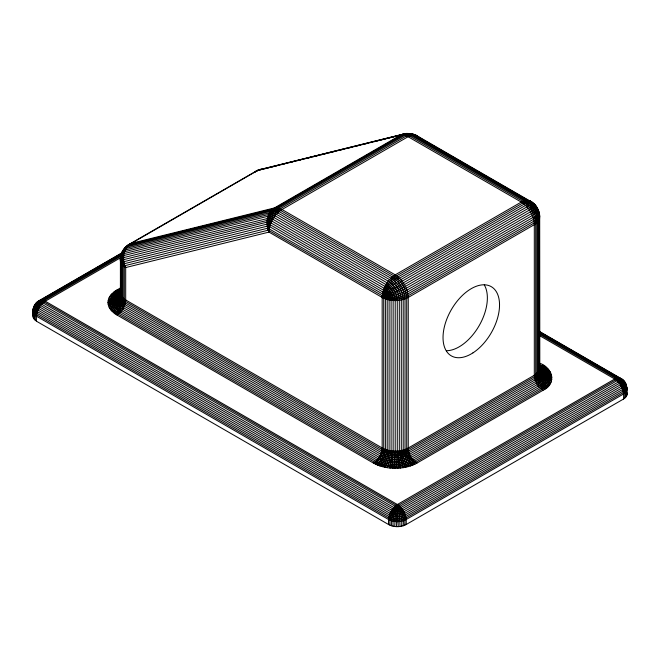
<?xml version="1.0" encoding="UTF-8"?>
<svg xmlns="http://www.w3.org/2000/svg" width="660" height="660" viewBox="0 0 660 660"><rect width="100%" height="100%" fill="white"/><g stroke="black" fill="none" stroke-linecap="round" stroke-linejoin="round"><path stroke-width="0.99" d="M122.43 252.541L38.692 300.886C32.513 304.837 29.609 316.915 36.572 321.288L388.682 524.584C394.003 527.373 400.76 527.373 406.073 524.584L623.428 399.094C625.705 397.881 627.784 395.249 626.753 392.568M406.073 524.584C407.072 516.978 404.077 508.629 397.378 504.504L45.268 301.216C37.092 295.853 27.852 311.916 36.572 316.272L388.682 519.568C394.003 522.357 400.76 522.357 406.073 519.568L623.428 394.078C629.962 390.778 626.274 381.612 621.308 378.691L539.294 331.337M538.535 212.083L537.817 209.641L538.189 209.888C540.837 214.995 540.16 222.131 534.311 224.664L408.251 297.445C400.282 301.637 390.134 301.637 382.165 297.445L268.975 232.097L125.689 267.548C120.07 265.551 117.868 255.948 124.146 253.588L269.437 218.031L272.795 219.244L385.984 284.592C391.372 287.991 394.96 294.203 395.208 300.564L395.208 451.151L394.515 452.644L394.119 467.164L395.208 468.295C402.707 468.245 410.355 466.802 416.938 463.097L543.007 390.308C557.122 384.07 552.535 367.183 539.443 363.157M550.968 382.354C545.086 381.447 538.824 376.513 539.253 370.095L539.253 219.499C538.956 211.885 534.658 204.443 528.214 200.376L415.016 135.028L411.007 133.584L406.527 133.411L257.524 170.296L128.865 244.48C123.956 247.533 120.681 253.027 120.351 258.794M550.077 379.533L551.892 379.31C545.96 377.66 538.857 373.783 539.599 366.531C538.601 372.941 543.881 378.65 550.077 379.533L551.545 380.845C545.482 380.762 538.824 375.391 539.599 368.915L539.599 215.944L539.715 367.719C540.532 371.605 537.587 374.987 534.402 376.728L408.334 449.518C400.323 453.742 390.093 453.742 382.074 449.518L125.598 301.438C121.927 299.566 119.138 295.465 120.4 291.233C120.763 298.072 113.743 301.504 107.984 302.47C108.05 308.047 112.431 312.411 116.993 315.018L373.469 463.097C380.061 466.802 387.709 468.245 395.208 468.295L396.289 467.164L402.707 466.612L408.754 465.242L415.701 462.281L541.769 389.491C553.781 384.821 551.702 368.321 539.987 364.798M416.938 463.097C411.865 459.888 408.49 454.031 408.251 448.033L408.251 297.445C407.897 288.453 402.823 279.659 395.208 274.857L282.018 209.509L277.274 207.801L274.436 207.933L131.15 243.391C123.131 248.275 121.951 259.594 125.689 267.548C121.605 263.95 117.711 254.282 124.666 251.716L267.96 216.257L270.179 216.15L273.884 217.486L387.073 282.835C393.03 286.588 396.998 293.469 397.27 300.498L397.27 451.085L398.45 467.074L397.889 468.229L396.289 467.164L394.119 467.164L392.527 468.229L391.957 467.074L393.145 451.085L393.145 300.498C392.923 294.888 389.755 289.41 385.011 286.415L271.821 221.067L268.859 220.003L123.808 255.535C117.843 257.697 121.489 265.419 125.689 267.548C121.325 261.146 120.392 249.257 128.436 245.487L271.722 210.029L274.486 209.896L279.114 211.563L392.304 276.911C399.729 281.589 404.679 290.161 405.017 298.93L405.017 449.526L406.618 457.561L410.627 464.615L410.578 465.919L408.754 465.242L406.461 461.249L403.21 450.103L403.21 299.508C402.88 291.019 398.087 282.719 390.901 278.19L277.703 212.842L273.232 211.225L270.55 211.357L127.264 246.815C119.427 250.272 118.33 262.697 125.689 267.548L125.689 299.962C125.441 305.959 122.067 311.809 116.993 315.018M109.032 307.065C114.914 306.149 121.176 301.224 120.747 294.797L120.796 261.467L121.514 259.165L123.007 257.779L267.671 221.991L270.971 222.931L384.161 288.28C388.212 290.837 390.918 295.515 391.099 300.3L391.099 450.887C392.774 456.423 390.209 462.404 389.87 468.022L391.957 467.074L394.119 467.164M373.469 463.097C378.543 459.888 381.925 454.031 382.165 448.033L382.165 297.445C382.519 288.453 387.593 279.659 395.208 274.857L521.276 202.075C524.617 199.947 529.345 199.477 532.381 202.438L530.491 201.16M120.4 261.212C119.864 253.877 124.22 246.155 131.15 243.391M120.747 257.656L120.821 256.187M120.285 260.024L120.4 258.827L120.4 293.617C120.252 299.648 113.941 304.73 108.108 304.012C113.957 302.272 121.217 298.65 120.4 291.233L120.277 292.661M539.831 369.55L539.599 368.915L537.892 372.339L534.311 375.251L408.251 448.033C403.07 450.904 396.916 451.588 391.099 450.887C389.458 456.274 389.846 462.429 387.255 467.684M33.247 312.766C33.429 306.504 39.41 301.917 45.268 301.216L120.095 258.01M33.742 308.773L33.858 307.37M33.247 317.782L33.371 308.327M120.169 293.461L120.285 292.429L121.316 295.944L124.311 299.071C123.04 304.326 120.343 309.581 115.401 312.304L115.178 313.879C120.631 311.545 125.136 305.077 124.311 299.071L124.311 266.665L124.781 265.691L268.356 230.167L382.247 295.713L383.707 298.246L383.707 448.833C385.135 454.88 380.548 460.342 377.578 465.085L379.78 464.615L382.387 460.73L384.359 455.903L385.39 449.526L385.39 298.93L384.541 296.076L382.816 294.113L267.919 228.162L124.055 263.761L123.115 265.683L123.115 298.097C122.925 303.707 119.047 308.723 114.18 311.272L112.109 311.338C116.713 308.014 123.049 303.691 122.108 297.049L122.108 264.643L122.587 262.639L123.519 261.781L267.201 226.182L269.701 226.702L382.899 292.05L386.265 295.87L387.205 299.508L387.205 450.103C388.501 455.367 385.993 461.068 383.617 465.787L382.214 466.628L381.661 465.242L374.707 462.281L118.231 314.201C105.633 309.235 108.817 292.273 120.895 288.998M391.099 450.887L387.205 450.103L385.184 458.032L383.229 462.718L381.661 465.242L379.838 465.919L379.78 464.615M537.892 372.339C538.906 377.71 542.66 382.445 547.841 384.351L550.159 383.831C544.5 382.107 538.84 377.586 538.684 371.242L538.684 220.654C538.362 212.545 533.791 204.625 526.928 200.302L413.737 134.945C411.056 132.924 407.55 133.782 404.877 135.333L278.809 208.123C270.979 213.023 267.424 223.187 268.975 232.097C265.889 223.732 267.828 212.668 275.806 207.735L401.874 134.953C404.654 132.924 408.243 133.774 410.982 135.424L524.172 200.78C531.597 205.458 536.547 214.03 536.885 222.799L536.885 373.387C537.075 379.005 540.952 384.021 545.82 386.562L547.891 386.636C543.287 383.303 536.951 378.988 537.892 372.339L537.892 221.752C537.562 213.262 532.768 204.963 525.583 200.434L412.385 135.085C408.804 132.726 404.126 133.163 400.496 135.151L274.436 207.933C266.417 212.817 265.238 224.136 268.975 232.097C269.321 223.096 274.403 214.31 282.018 209.509L408.078 136.727L413.737 134.945L417.301 135.811C413.102 133.493 407.657 132.355 403.334 135.019L277.274 207.801C269.354 212.734 266.615 223.41 268.975 232.097C268.323 223.08 272.671 213.551 280.401 208.692L406.469 135.911L412.286 134.211L416.212 135.316L531.465 201.861L535.326 205.276L536.011 206.11L535.87 207.141L535.45 206.621M538.362 211.274L539.55 214.863L539.599 218.328M529.403 200.665C535.012 204.171 538.741 210.441 539.534 216.967L537.809 220.118L534.229 222.931L408.169 295.713C400.298 299.854 390.489 300.712 382.165 297.445C383.501 288.601 389.152 280.541 396.668 275.798L522.736 203.016C525.327 201.547 528.677 200.335 531.531 201.828L532.315 202.744L528.751 200.689M387.205 450.103L383.707 448.833L380.407 458.023L375.449 464.137L377.99 463.906M109.758 302.989L107.984 302.47C108.001 298.394 110.492 294.789 113.545 292.289L118.107 292.776L120.475 292.24C113.537 296.406 115.681 306.496 122.686 309.276L379.162 457.355C388.954 462.528 401.462 462.528 411.246 457.355L537.314 384.574C544.318 381.785 546.463 371.704 539.525 367.529L541.893 368.065L544.599 367.719L544.822 366.358L539.534 367.092C541.645 371.514 538.676 376.299 534.666 378.287L408.598 451.069C400.43 455.383 389.986 455.383 381.81 451.069L125.334 302.989C121.638 301.108 118.355 296.612 120.433 292.429C117.34 296.868 120.508 302.511 124.897 304.582L381.381 452.661C389.821 457.116 400.595 457.116 409.035 452.661L535.103 379.879C539.492 377.809 542.66 372.166 539.566 367.719C541.01 372.859 546.678 374.88 551.545 374.682L550.077 375.787C545.713 375.606 540.961 373.024 539.88 368.519M121.399 254.941L121.646 253.498M538.296 373.436L538.684 371.242L539.212 371.926M535.689 374.36C536.959 379.624 539.657 384.871 544.599 387.601L544.822 389.169C539.368 386.842 534.864 380.374 535.689 374.36L535.689 223.773C535.342 214.838 530.302 206.093 522.736 201.325L409.538 135.976L406.362 134.599L402.006 134.417M122.108 297.049C121.16 303.204 116.251 307.502 110.872 309.969L113.099 310.183M388.682 524.584C387.692 516.978 390.687 508.629 397.378 504.504L614.732 379.013C621.423 373.923 631.57 387.04 623.081 391.042L405.718 516.533C400.62 519.214 394.135 519.214 389.037 516.533L36.919 313.244C34.361 311.998 32.356 308.674 34.213 306.042M33 310.745L33.247 309.746M33 315.769L33.247 314.762M109.923 304.243L108.454 305.547C114.361 305.481 119.963 300.721 120.747 294.797M540.235 368.511L543.931 369.938L546.901 369.839L547.891 368.89L542.974 368.981L539.434 367.711C545.185 371.992 542.446 380.572 536.44 383.056L410.371 455.837C401.115 460.721 389.293 460.721 380.045 455.837L123.56 307.758C117.554 305.283 114.815 296.695 120.565 292.413L118.33 293.477L115.632 293.683L114.18 293.461L113.545 292.289L115.178 291.06L120.466 291.802C119.873 297.957 113.47 300.514 108.108 300.919L109.758 301.744M539.08 212.883C540.639 216.513 536.745 219.524 533.989 221.125L407.921 293.906C400.15 298.007 390.753 299.656 382.165 297.445C384.541 288.907 390.671 281.589 398.112 276.911L524.172 204.13C527.274 202.125 532.216 200.805 534.608 204.517L536.035 206.555M410.627 464.615L412.838 465.085C409.86 460.342 405.273 454.88 406.709 448.833L406.709 298.246C406.354 289.303 401.313 280.566 393.748 275.798L280.558 210.441L275.839 208.75L273.017 208.882L129.731 244.34C121.679 248.597 121.588 260.37 125.689 267.548C121.679 263.233 118.165 252.797 125.367 249.95L268.661 214.492L271.062 214.376L275.072 215.82L388.27 281.168C394.713 285.236 399.011 292.685 399.308 300.3L399.308 450.887C397.642 456.423 400.207 462.404 400.546 468.022L398.45 467.074M536.266 207.685C536.646 205.194 530.739 209.641 529.403 210.053L401.825 283.726L391.735 290.235L382.165 297.445C390.885 298.477 399.828 296.134 407.517 292.05L533.585 219.268C535.978 217.717 540.169 215.325 538.865 211.893M536.217 375.515L536.885 373.387L537.685 374.162M408.754 465.242L408.193 466.628L406.799 465.787C404.423 461.068 401.915 455.367 403.21 450.103M120.169 294.261L120.4 293.617L120.483 295.853M532.546 202.612C538.015 206.679 542.091 214.417 533.024 217.387L406.956 290.169C399.349 294.261 390.86 297.198 382.165 297.445C385.63 289.377 392.139 282.81 399.514 278.19L525.583 205.408C528.124 204.105 532.29 201.671 534.608 204.517M536.547 207.281L533.824 204.386L528.355 206.052L400.867 279.617C393.517 284.163 386.727 290.045 382.165 297.445L393.195 292.768L403.879 287.281L531.465 213.634C532.496 212.677 539.294 209.789 536.951 208.874M35.45 303.988L34.906 305.159L35.822 304.342M412.417 463.906L414.967 464.137L410.924 459.492L408.507 454.856L407.319 450.062L408.251 448.033M114.18 311.272L113.545 312.65L115.401 312.304M33.495 307.939C35.261 303.278 40.532 300.976 45.268 301.216C38.569 305.332 35.574 313.682 36.572 321.288M120.12 293.221C118.396 297.916 113.017 299.5 108.454 299.384L109.923 300.49M123.907 249.695L127.916 245.355L258.72 169.868L405.232 133.6L411.007 133.584L417.268 136.001M545.82 368.758L546.455 367.579L544.599 367.719M403.887 451.415L405.017 449.526L406.23 450.557M36.308 303.212L37.95 301.603L122.579 252.747M403.161 467.684L401.082 460.746L400.01 452.29L401.296 450.557L401.296 299.97C400.983 291.86 396.412 283.94 389.548 279.617L276.358 214.269L272.085 212.726L269.527 212.85L126.242 248.309C118.957 251.542 121.762 262.49 125.689 267.548M406.799 465.787L405.718 467.222C402.245 462.577 401.668 456.225 401.296 450.557L402.633 451.762M120.788 296.629L121.316 295.944L121.357 262.787L121.943 260.914L123.164 259.776L266.978 224.136L270.262 224.812L383.46 290.169L385.91 292.231L387.882 295.185L389.111 299.97L389.111 450.557C388.748 456.225 388.171 462.577 384.697 467.222L383.617 465.787L381.661 465.242M538.189 209.888L537.562 211.745L532.315 215.498L406.246 288.28L393.797 294.088L382.165 297.445L390.893 289.055L402.146 281.168L528.214 208.387L534.088 205.722L536.011 206.11M396.289 467.164L395.901 452.644L397.27 451.085L398.656 452.471M391.751 452.471L393.145 451.085L394.515 452.644M122.314 298.864L123.115 298.097L123.783 300.226M37.95 301.603L38.692 300.886M127.916 245.355L129.946 243.821M253.984 172.573L257.21 170.61L400.496 135.151L403.334 135.019L408.078 136.727L521.276 202.075C528.891 206.877 533.965 215.672 534.311 224.664L534.311 375.251C534.559 381.249 537.933 387.106 543.007 390.308M255.511 171.823L258.72 169.868M387.783 451.762L389.111 450.557L390.398 452.29M124.649 300.853L125.689 299.962L383.707 448.833M384.178 450.557L385.39 449.526L386.529 451.415M120.466 291.802C112.249 295.779 113.504 307.535 121.696 310.712L378.172 458.791C388.567 464.277 401.849 464.277 412.244 458.791L538.304 386.001C546.496 382.825 547.75 371.068 539.534 367.092M40.565 300.094C38.09 301.059 38.09 304.557 40.565 305.522L392.683 508.81L395.967 509.85L398.797 509.85L402.08 508.81L619.435 383.328C621.91 382.363 621.91 378.865 619.435 377.899M120.541 287.867L115.178 291.06L115.401 292.429M119.444 290.928C109.255 294.838 109.255 309.284 119.444 313.195L375.92 461.274C387.692 467.486 402.724 467.486 414.496 461.274L540.557 388.492C550.745 384.582 550.745 370.136 540.557 366.217L539.393 366.391C548.971 370.07 548.971 383.641 539.393 387.321L413.333 460.103C402.27 465.943 388.146 465.943 377.083 460.103L120.607 312.023C111.029 308.352 111.029 294.772 120.607 291.101L116.993 289.921M119.765 293.221L116.069 294.649L110.872 294.971C113.751 296.686 117.802 295.49 120.037 293.147C116.185 297.619 119.575 304.021 124.303 306.182L380.787 454.261C389.59 458.906 400.826 458.906 409.629 454.261L535.697 381.48C540.424 379.318 543.815 372.916 539.962 368.445L543.353 370.606L550.159 371.695C546.463 372.966 541.81 371.563 539.731 368.164C541.629 372.331 546.703 373.906 550.968 373.172M262.54 169.373L263.62 168.985L260.304 169.348L254.925 171.691M259.792 170.082L260.807 169.455L259.132 169.768M121.828 253.745L41.654 300.036C39.748 300.778 39.748 303.468 41.654 304.202L393.772 507.499L396.297 508.291L400.991 507.499L618.346 382.008C620.251 381.265 620.251 378.584 618.346 377.842L539.905 332.549M122.1 254.43L42.817 300.209L41.877 301.191L42.017 302.321L396.173 506.789L399.828 506.327L617.983 380.119L618.123 378.997L617.183 378.007L539.632 333.234M121.523 255.857L44.03 300.605L43.626 301.67L396.767 505.552L398.615 505.321L616.374 379.475L615.97 378.403L539.311 334.141M382.165 297.445L537.215 207.925L537.826 209.063M547.841 370.969L549.128 370.26L546.901 369.839M543.007 365.211L540.557 366.217M539.715 367.719C539.995 373.057 545.259 376.662 550.242 377.033L551.892 376.216L550.077 375.787M112.159 295.672L109.84 296.398C113.537 297.668 118.189 296.274 120.268 292.875C118.371 297.041 113.297 298.609 109.032 297.875M550.242 378.287L552.016 377.759L550.242 377.033M264.619 168.745L268.595 167.755M270.592 167.261L276.557 165.784M281.531 164.554L284.518 163.82M289.492 162.583L292.479 161.849M297.454 160.619L300.44 159.877M307.403 158.152L311.388 157.171M313.376 156.676L319.341 155.199M321.337 154.704L327.302 153.227M329.299 152.74L335.263 151.264M340.238 150.026L343.225 149.292M348.2 148.063L351.186 147.32M356.161 146.091L359.147 145.349M364.122 144.119L367.108 143.385M374.072 141.661L378.056 140.671M380.045 140.184L386.009 138.699M388.006 138.212L393.971 136.736M395.967 136.24L401.932 134.764M403.92 134.269L405.916 133.782M546.901 385.481L549.128 385.258L547.841 384.351M114.18 293.461L112.109 293.593L113.099 294.55M391.957 467.074L383.617 465.787M544.599 387.601L546.455 387.94L545.82 386.562M415.041 134.83L409.761 133.526M415.322 135.44L416.278 135.638M112.159 309.061L109.84 308.542C115.5 306.817 121.16 302.296 121.316 295.944L121.704 298.147M539.146 331.543L622.05 379.409L623.692 381.018M539.855 335.783L614.732 379.013C621.992 382.255 625.837 390.613 624.583 398.326M124.311 299.071L125.689 299.962M533.09 203.247L533.857 203.841M534.311 375.251L535.351 376.142M624.178 382.148L625.094 382.965L624.55 381.793M621.308 378.691L622.05 379.409M538.123 210.457L538.791 211.406M418.275 136.505L419.125 137.395M534.996 204.823L535.474 205.879M536.539 206.836L537.215 207.925M536.242 206.803L537.702 209.335M625.787 383.848L627 389.565M399.308 450.887L400.01 452.29M406.709 448.833L407.319 450.062M626.505 385.745C624.739 381.084 619.468 378.782 614.732 379.013C621.431 383.138 624.426 391.487 623.428 399.094M395.208 451.151L395.901 452.644M382.165 448.033L383.097 450.062M537.446 208.832L539.657 215.911M539.253 370.095L539.517 371.143M539.831 368.75L539.599 366.531L539.723 367.95M626.753 390.563C626.571 384.31 620.59 379.723 614.732 379.013C619.03 375.358 626.456 381.496 620.433 384.755L403.07 510.246C399.597 512.069 395.167 512.069 391.685 510.246L39.567 306.95C33.544 303.691 40.969 297.561 45.268 301.216C38.008 304.45 34.163 312.807 35.417 320.529M626.142 385.168L626.257 386.578M539.212 213.84L539.253 214.764M627 394.581L626.753 387.544L626.753 395.587M626.257 396.553C627.982 388.657 622.619 380.531 614.732 379.013C621.068 375.243 630.712 385.333 622.644 389.45L405.289 514.94C400.455 517.481 394.309 517.481 389.474 514.94L37.356 311.652C29.287 307.535 38.932 297.445 45.268 301.216C37.628 303.584 32.967 311.858 34.477 319.671M625.523 397.477C627.033 389.656 622.372 381.381 614.732 379.013L617.983 378.724L622.281 379.846L623.815 381.34L623.444 384.359L621.308 386.273L403.953 511.764C399.935 513.876 394.828 513.876 390.811 511.764L38.692 308.476L36.556 306.553L36.184 303.542L37.719 302.041L40.474 301.092L45.268 301.216C37.381 302.734 32.018 310.852 33.742 318.755M404.745 525.244C405.487 517.737 403.318 509.495 397.378 504.504C391.446 509.495 389.268 517.737 390.01 525.244M403.276 525.797C403.78 518.356 402.336 510.32 397.378 504.504C392.42 510.32 390.976 518.356 391.487 525.797M401.676 526.218C401.989 518.809 401.132 511.03 397.378 504.504C393.624 511.03 392.774 518.809 393.079 526.218M399.993 526.498L399.58 514.957L397.378 504.504L395.183 514.957L394.771 526.498M398.26 526.647L397.378 504.504L396.503 526.647M484.283 284.889A39.963 23.075 -60 0 1 479.168 325.644A39.963 23.075 -60 0 1 446.473 350.716M35.153 304.557C34.287 306.809 36.036 309.028 37.95 310.051L390.068 513.34C394.54 515.691 400.224 515.691 404.695 513.34L622.05 387.849C623.964 386.834 625.713 384.615 624.847 382.363C622.372 379.525 618.362 378.568 614.732 379.013C620.078 379.195 625.804 382.585 626.876 388.129L625.416 390.992L623.345 392.593L405.983 518.083C400.727 520.847 394.036 520.847 388.773 518.083L36.655 314.795L33.858 312.279L33.124 310.324C34.196 304.788 39.922 301.389 45.268 301.216C41.638 300.762 37.628 301.719 35.153 304.557M472.972 352.861A39.963 23.075 -60 0 0 494.86 289.674A39.963 23.075 -60 0 0 446.011 321.263A39.963 23.075 -60 0 0 472.972 352.861"/></g></svg>
